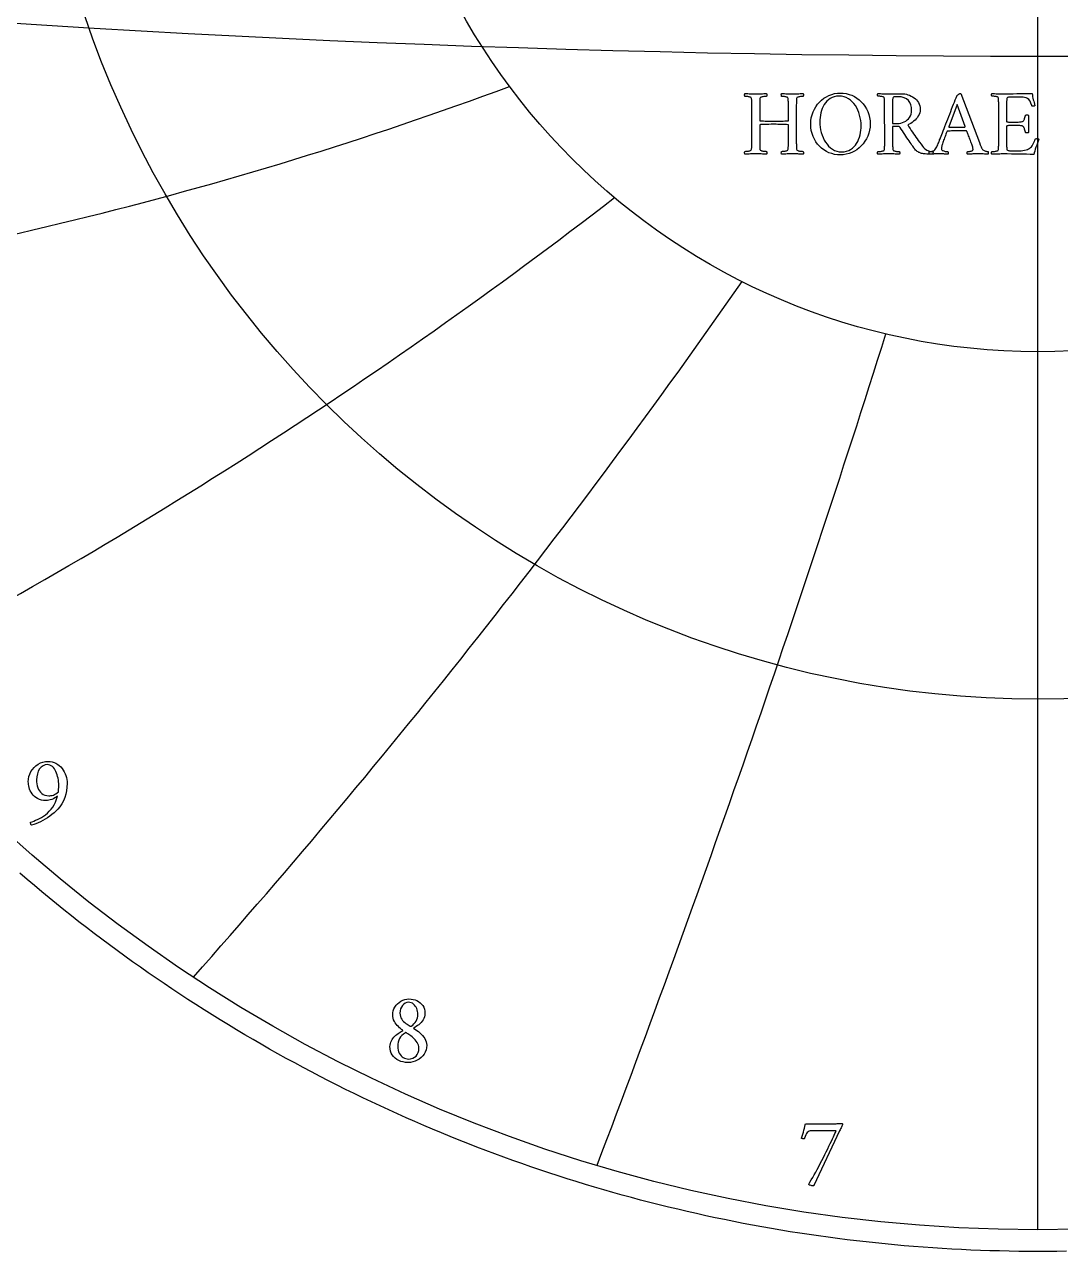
# Model space of a CAD drawing. Header units: millimetres. Extents: x -32.4 to 32.4, y -32.4 to 33.4.
# Drawn here: x -21.03 to 0.47, y -32.35 to -6.88 of the extents above; entities that cross this region are included whole.
import ezdxf

# ---------------------------------------------------------------- set-up
doc = ezdxf.new("R2010")
doc.units = ezdxf.units.MM
for name, color, linetype in [('CUT_OUTER', 1, 'Continuous'), ('ENGRAVE', 7, 'Continuous'), ('ENGRAVE_FINE', 8, 'Continuous'), ('TEXT', 5, 'Continuous')]:
    doc.layers.add(name, color=color, linetype=linetype)

msp = doc.modelspace()

# ---------------------------------------------------------------- linework, layer by layer
at = {"layer": 'CUT_OUTER'}
msp.add_lwpolyline([(0.5955, -32.3445), (0.397, -32.3476), (0.1985, -32.3494), (0, -32.35), (-0.1985, -32.3494), (-0.397, -32.3476), (-0.5955, -32.3445), (-0.7939, -32.3403), (-0.9923, -32.3348), (-1.1907, -32.3281), (-1.3891, -32.3202), (-1.5873, -32.311), (-1.7856, -32.3007), (-1.9837, -32.2891), (-2.1818, -32.2763), (-2.3798, -32.2623), (-2.5777, -32.2471), (-2.7755, -32.2307), (-2.9733, -32.2131), (-3.1709, -32.1942), (-3.3683, -32.1742), (-3.5657, -32.1529), (-3.7629, -32.1304), (-3.96, -32.1067), (-4.1569, -32.0818), (-4.3537, -32.0557), (-4.5503, -32.0284), (-4.7467, -31.9999), (-4.943, -31.9701), (-5.1391, -31.9392), (-5.3349, -31.9071), (-5.5306, -31.8737), (-5.7261, -31.8392), (-5.9213, -31.8035), (-6.1164, -31.7665), (-6.3112, -31.7284), (-6.5057, -31.6891), (-6.7001, -31.6486), (-6.8941, -31.6069), (-7.0879, -31.564), (-7.2815, -31.5199), (-7.4747, -31.4746), (-7.6677, -31.4282), (-7.8604, -31.3805), (-8.0528, -31.3317), (-8.2449, -31.2817), (-8.4367, -31.2305), (-8.6282, -31.1782), (-8.8193, -31.1246), (-9.0101, -31.0699), (-9.2006, -31.0141), (-9.3907, -30.957), (-9.5805, -30.8988), (-9.7699, -30.8395), (-9.9589, -30.7789), (-10.1476, -30.7172), (-10.3359, -30.6544), (-10.5238, -30.5904), (-10.7113, -30.5252), (-10.8984, -30.459), (-11.0851, -30.3915), (-11.2713, -30.3229), (-11.4572, -30.2532), (-11.6426, -30.1823), (-11.8276, -30.1103), (-12.0121, -30.0372), (-12.1962, -29.9629), (-12.3798, -29.8875), (-12.563, -29.811), (-12.7456, -29.7333), (-12.9278, -29.6546), (-13.1096, -29.5747), (-13.2908, -29.4937), (-13.4715, -29.4116), (-13.6517, -29.3284), (-13.8314, -29.2441), (-14.0106, -29.1586), (-14.1892, -29.0721), (-14.3674, -28.9845), (-14.5449, -28.8958), (-14.722, -28.806), (-14.8984, -28.7151), (-15.0743, -28.6232), (-15.2497, -28.5302), (-15.4245, -28.436), (-15.5986, -28.3409), (-15.7722, -28.2446), (-15.9453, -28.1473), (-16.1177, -28.0489), (-16.2895, -27.9495), (-16.4607, -27.849), (-16.6312, -27.7475), (-16.8012, -27.645), (-16.9705, -27.5413), (-17.1391, -27.4367), (-17.3072, -27.331), (-17.4745, -27.2243), (-17.6413, -27.1166), (-17.8073, -27.0078), (-17.9727, -26.898), (-18.1374, -26.7873), (-18.3014, -26.6755), (-18.4648, -26.5627), (-18.6274, -26.4489), (-18.7893, -26.3341), (-18.9506, -26.2183), (-19.1111, -26.1015), (-19.2709, -25.9838), (-19.4299, -25.865), (-19.5883, -25.7453), (-19.7459, -25.6246), (-19.9027, -25.503), (-20.0589, -25.3804), (-20.2142, -25.2568), (-20.3688, -25.1323), (-20.5226, -25.0069), (-20.6757, -24.8805), (-20.828, -24.7532), (-20.9794, -24.6249), (-21.1301, -24.4957)], dxfattribs=at)
at = {"layer": 'ENGRAVE'}
for points in [[(0, -31.9), (0, 31.9)], [(0, -31.9), (0, -13.6687)]]:
    msp.add_lwpolyline(points, dxfattribs=at)
for radius in [31.9, 20.8814, 13.6687]:
    msp.add_circle((0, 0), radius, dxfattribs=at)
for centre, radius, start, end in [((-39.3103, 68.0875), 81.3464, 277.076278, 290.392484), ((-74.0512, 74.0512), 106.7858, 297.686788, 307.673943), ((-135.9451, 78.488), 158.3587, 318.398621, 325.056725), ((-303.1262, 81.2224), 314.5133, 339.181142, 342.510193)]:
    msp.add_arc(centre, radius, start, end, dxfattribs=at)
at = {"layer": 'ENGRAVE_FINE'}
msp.add_arc((0, 322.4182), 329.9497, 264.552608, 275.447392, dxfattribs=at)
at = {"layer": 'TEXT'}
for points in [[(-5.8535, -8.3164), (-5.8255, -8.3163), (-5.7979, -8.3157), (-5.7706, -8.3148), (-5.7437, -8.3135), (-5.7167, -8.3121), (-5.6891, -8.3109), (-5.6608, -8.3097), (-5.632, -8.3087), (-5.6287, -8.3135), (-5.6264, -8.3201), (-5.6253, -8.3285), (-5.6252, -8.3388), (-5.626, -8.349), (-5.6274, -8.3575), (-5.6294, -8.3641), (-5.632, -8.3689), (-5.6391, -8.3691), (-5.6485, -8.3696), (-5.6604, -8.3705), (-5.6747, -8.3718), (-5.69, -8.3735), (-5.7049, -8.3755), (-5.7192, -8.3778), (-5.733, -8.3806), (-5.7452, -8.3838), (-5.7544, -8.3878), (-5.7607, -8.3926), (-5.7641, -8.398), (-5.7667, -8.4085), (-5.7687, -8.4204), (-5.7701, -8.4337), (-5.7709, -8.4486), (-5.7713, -8.4645), (-5.7716, -8.4811), (-5.7718, -8.4985), (-5.7719, -8.5165), (-5.7719, -8.5195), (-5.7719, -8.5224), (-5.7719, -8.5253), (-5.7719, -8.5282), (-5.7719, -8.5311), (-5.7719, -8.534), (-5.7719, -8.5369), (-5.7719, -8.5399), (-5.7719, -8.8721), (-5.7718, -8.873), (-5.7714, -8.8738), (-5.7708, -8.8744), (-5.7699, -8.875), (-5.7691, -8.8754), (-5.7685, -8.8757), (-5.7681, -8.8759), (-5.768, -8.876), (-5.7328, -8.8769), (-5.6971, -8.8779), (-5.6609, -8.8789), (-5.6242, -8.8798), (-5.587, -8.8807), (-5.549, -8.8813), (-5.5102, -8.8817), (-5.4708, -8.8818), (-5.4361, -8.8817), (-5.4001, -8.8813), (-5.3628, -8.8807), (-5.3241, -8.8798), (-5.2857, -8.8789), (-5.249, -8.8779), (-5.2143, -8.8769), (-5.1813, -8.876), (-5.1812, -8.8758), (-5.1808, -8.8755), (-5.1802, -8.8749), (-5.1793, -8.874), (-5.1785, -8.873), (-5.1779, -8.8721), (-5.1775, -8.8711), (-5.1774, -8.8701), (-5.1774, -8.5399), (-5.1775, -8.5188), (-5.1777, -8.4983), (-5.178, -8.4785), (-5.1784, -8.4592), (-5.1793, -8.4412), (-5.181, -8.425), (-5.1837, -8.4106), (-5.1871, -8.398), (-5.1897, -8.3926), (-5.1956, -8.3878), (-5.2048, -8.3838), (-5.2172, -8.3806), (-5.2314, -8.3778), (-5.2459, -8.3755), (-5.2606, -8.3735), (-5.2755, -8.3718), (-5.2894, -8.3705), (-5.301, -8.3696), (-5.3103, -8.3691), (-5.3173, -8.3689), (-5.3199, -8.3641), (-5.3219, -8.3575), (-5.3233, -8.349), (-5.3241, -8.3388), (-5.324, -8.3285), (-5.3229, -8.3201), (-5.3206, -8.3135), (-5.3173, -8.3087), (-5.2883, -8.3097), (-5.2597, -8.3109), (-5.2315, -8.3121), (-5.2036, -8.3135), (-5.176, -8.3148), (-5.1485, -8.3157), (-5.1211, -8.3163), (-5.0939, -8.3164), (-5.0659, -8.3163), (-5.0383, -8.3157), (-5.011, -8.3148), (-4.9841, -8.3135), (-4.9571, -8.3121), (-4.9295, -8.3109), (-4.9012, -8.3097), (-4.8724, -8.3087), (-4.8691, -8.3135), (-4.8668, -8.3201), (-4.8657, -8.3285), (-4.8656, -8.3388), (-4.8664, -8.349), (-4.8678, -8.3575), (-4.8698, -8.3641), (-4.8724, -8.3689), (-4.8794, -8.3691), (-4.8887, -8.3696), (-4.9003, -8.3705), (-4.9142, -8.3718), (-4.929, -8.3735), (-4.9435, -8.3755), (-4.9577, -8.3778), (-4.9715, -8.3806), (-4.9836, -8.3838), (-4.9928, -8.3878), (-4.9992, -8.3926), (-5.0026, -8.398), (-5.006, -8.4106), (-5.0086, -8.425), (-5.0104, -8.4412), (-5.0113, -8.4592), (-5.0117, -8.4785), (-5.012, -8.4983), (-5.0122, -8.5188), (-5.0123, -8.5399), (-5.0123, -9.3383), (-5.0122, -9.3593), (-5.012, -9.3796), (-5.0117, -9.3992), (-5.0113, -9.418), (-5.0104, -9.4356), (-5.0086, -9.4515), (-5.006, -9.4657), (-5.0026, -9.4782), (-4.9992, -9.4829), (-4.9928, -9.4874), (-4.9836, -9.4917), (-4.9715, -9.4957), (-4.9577, -9.4993), (-4.9435, -9.5022), (-4.929, -9.5046), (-4.9142, -9.5064), (-4.9003, -9.5076), (-4.8887, -9.5086), (-4.8794, -9.5091), (-4.8724, -9.5093), (-4.8698, -9.5141), (-4.8678, -9.5207), (-4.8664, -9.5291), (-4.8656, -9.5394), (-4.8657, -9.5497), (-4.8668, -9.5581), (-4.8691, -9.5647), (-4.8724, -9.5695), (-4.9012, -9.5676), (-4.9295, -9.5659), (-4.9571, -9.5642), (-4.9841, -9.5627), (-5.011, -9.5614), (-5.0383, -9.5605), (-5.0659, -9.56), (-5.0939, -9.5598), (-5.1211, -9.56), (-5.1485, -9.5605), (-5.176, -9.5614), (-5.2036, -9.5627), (-5.2315, -9.5642), (-5.2597, -9.5659), (-5.2883, -9.5676), (-5.3173, -9.5695), (-5.3206, -9.5647), (-5.3229, -9.5581), (-5.324, -9.5497), (-5.3241, -9.5394), (-5.3233, -9.5291), (-5.3219, -9.5207), (-5.3199, -9.5141), (-5.3173, -9.5093), (-5.3103, -9.5091), (-5.301, -9.5086), (-5.2894, -9.5076), (-5.2755, -9.5064), (-5.2606, -9.5046), (-5.2459, -9.5022), (-5.2314, -9.4993), (-5.2172, -9.4957), (-5.2048, -9.4917), (-5.1956, -9.4874), (-5.1897, -9.4829), (-5.1871, -9.4782), (-5.1837, -9.4657), (-5.181, -9.4515), (-5.1793, -9.4356), (-5.1784, -9.418), (-5.178, -9.3992), (-5.1777, -9.3796), (-5.1775, -9.3593), (-5.1774, -9.3383), (-5.1774, -8.9614), (-5.1775, -8.9597), (-5.1779, -8.9583), (-5.1785, -8.9572), (-5.1793, -8.9566), (-5.1802, -8.9562), (-5.1808, -8.9558), (-5.1812, -8.9557), (-5.1813, -8.9556), (-5.2149, -8.9546), (-5.2495, -8.9534), (-5.2853, -8.9521), (-5.3221, -8.9508), (-5.3595, -8.9495), (-5.3967, -8.9486), (-5.4338, -8.948), (-5.4708, -8.9478), (-5.5324, -8.948), (-5.5854, -8.9483), (-5.6296, -8.9489), (-5.665, -8.9498), (-5.6934, -8.9508), (-5.7165, -8.9517), (-5.7342, -8.9527), (-5.7466, -8.9537), (-5.7554, -8.9546), (-5.7622, -8.9556), (-5.767, -8.9566), (-5.7699, -8.9575), (-5.7708, -8.9585), (-5.7714, -8.9592), (-5.7718, -8.9599), (-5.7719, -8.9605), (-5.7719, -8.9609), (-5.7719, -8.9612), (-5.7719, -8.9614), (-5.7719, -8.9614), (-5.7719, -9.3383), (-5.7719, -9.3412), (-5.7719, -9.3442), (-5.7719, -9.3471), (-5.7719, -9.35), (-5.7719, -9.3529), (-5.7719, -9.3558), (-5.7719, -9.3587), (-5.7719, -9.3616), (-5.7718, -9.3797), (-5.7716, -9.3969), (-5.7713, -9.4132), (-5.7709, -9.4287), (-5.7701, -9.4431), (-5.7687, -9.4561), (-5.7667, -9.4678), (-5.7641, -9.4782), (-5.7607, -9.4829), (-5.7544, -9.4874), (-5.7452, -9.4917), (-5.733, -9.4957), (-5.7192, -9.4993), (-5.7049, -9.5022), (-5.69, -9.5046), (-5.6747, -9.5064), (-5.6604, -9.5076), (-5.6485, -9.5086), (-5.6391, -9.5091), (-5.632, -9.5093), (-5.6294, -9.5141), (-5.6274, -9.5207), (-5.626, -9.5291), (-5.6252, -9.5394), (-5.6253, -9.5497), (-5.6264, -9.5581), (-5.6287, -9.5647), (-5.632, -9.5695), (-5.6608, -9.5676), (-5.6891, -9.5659), (-5.7167, -9.5642), (-5.7437, -9.5627), (-5.7706, -9.5614), (-5.7979, -9.5605), (-5.8255, -9.56), (-5.8535, -9.5598), (-5.8808, -9.56), (-5.9084, -9.5605), (-5.9362, -9.5614), (-5.9642, -9.5627), (-5.9925, -9.5642), (-6.021, -9.5659), (-6.0498, -9.5676), (-6.0788, -9.5695), (-6.0822, -9.5647), (-6.0844, -9.5581), (-6.0856, -9.5497), (-6.0856, -9.5394), (-6.0848, -9.5291), (-6.0835, -9.5207), (-6.0815, -9.5141), (-6.0788, -9.5093), (-6.0718, -9.5091), (-6.0623, -9.5086), (-6.0504, -9.5076), (-6.0361, -9.5064), (-6.0207, -9.5046), (-6.0057, -9.5022), (-5.9911, -9.4993), (-5.9768, -9.4957), (-5.9644, -9.4917), (-5.9552, -9.4874), (-5.9493, -9.4829), (-5.9467, -9.4782), (-5.9433, -9.4657), (-5.9407, -9.4515), (-5.9389, -9.4356), (-5.938, -9.418), (-5.9376, -9.3992), (-5.9373, -9.3796), (-5.9371, -9.3593), (-5.937, -9.3383), (-5.937, -8.5399), (-5.9371, -8.5188), (-5.9373, -8.4983), (-5.9376, -8.4785), (-5.938, -8.4592), (-5.9389, -8.4412), (-5.9407, -8.425), (-5.9433, -8.4106), (-5.9467, -8.398), (-5.9493, -8.3926), (-5.9552, -8.3878), (-5.9644, -8.3838), (-5.9768, -8.3806), (-5.9911, -8.3778), (-6.0057, -8.3755), (-6.0207, -8.3735), (-6.0361, -8.3718), (-6.0504, -8.3705), (-6.0623, -8.3696), (-6.0718, -8.3691), (-6.0788, -8.3689), (-6.0815, -8.3641), (-6.0835, -8.3575), (-6.0848, -8.349), (-6.0856, -8.3388), (-6.0856, -8.3285), (-6.0844, -8.3201), (-6.0822, -8.3135), (-6.0788, -8.3087), (-6.0498, -8.3097), (-6.021, -8.3109), (-5.9925, -8.3121), (-5.9642, -8.3135), (-5.9362, -8.3148), (-5.9084, -8.3157), (-5.8808, -8.3163), (-5.8535, -8.3164)], [(-4.0992, -8.299), (-4.037, -8.3019), (-3.9765, -8.3106), (-3.918, -8.3252), (-3.8612, -8.3456), (-3.807, -8.3714), (-3.756, -8.4022), (-3.7084, -8.4379), (-3.664, -8.4787), (-3.6235, -8.5238), (-3.5875, -8.5729), (-3.556, -8.6258), (-3.529, -8.6827), (-3.5073, -8.7429), (-3.4918, -8.8063), (-3.4825, -8.8726), (-3.4795, -8.942), (-3.4825, -9.0079), (-3.4918, -9.0714), (-3.5073, -9.1327), (-3.529, -9.1917), (-3.556, -9.2477), (-3.5875, -9.3004), (-3.6235, -9.3497), (-3.664, -9.3956), (-3.7084, -9.4374), (-3.756, -9.4743), (-3.807, -9.5064), (-3.8612, -9.5336), (-3.918, -9.5552), (-3.9765, -9.5707), (-4.037, -9.58), (-4.0992, -9.5831), (-4.1606, -9.5802), (-4.2204, -9.5715), (-4.2786, -9.5569), (-4.3352, -9.5365), (-4.3894, -9.5107), (-4.4401, -9.4799), (-4.4875, -9.4441), (-4.5314, -9.4034), (-4.5715, -9.3582), (-4.607, -9.3092), (-4.638, -9.2562), (-4.6645, -9.1994), (-4.6858, -9.1393), (-4.7009, -9.0763), (-4.7101, -9.0106), (-4.7131, -8.942), (-4.7101, -8.8761), (-4.7009, -8.8123), (-4.6858, -8.7508), (-4.6645, -8.6914), (-4.638, -8.6349), (-4.607, -8.5819), (-4.5715, -8.5324), (-4.5314, -8.4864), (-4.4875, -8.4447), (-4.4401, -8.4078), (-4.3894, -8.3757), (-4.3352, -8.3485), (-4.2786, -8.3268), (-4.2204, -8.3113), (-4.1606, -8.3021), (-4.0992, -8.299)], [(-4.1264, -8.3631), (-4.1779, -8.366), (-4.2255, -8.375), (-4.2692, -8.3898), (-4.309, -8.4107), (-4.3451, -8.4363), (-4.3777, -8.4658), (-4.4068, -8.499), (-4.4324, -8.536), (-4.4546, -8.5759), (-4.4736, -8.6181), (-4.4896, -8.6624), (-4.5023, -8.7089), (-4.5121, -8.7565), (-4.5191, -8.8041), (-4.5232, -8.8517), (-4.5246, -8.8993), (-4.5228, -8.9546), (-4.5171, -9.0098), (-4.5077, -9.0648), (-4.4945, -9.1198), (-4.4777, -9.1734), (-4.4574, -9.2247), (-4.4335, -9.2735), (-4.4061, -9.3199), (-4.3754, -9.3628), (-4.3413, -9.4012), (-4.304, -9.4352), (-4.2633, -9.4646), (-4.2195, -9.4884), (-4.1723, -9.5054), (-4.1218, -9.5156), (-4.0681, -9.519), (-4.0166, -9.516), (-3.969, -9.5071), (-3.9253, -9.4922), (-3.8855, -9.4714), (-3.8493, -9.4456), (-3.8165, -9.4158), (-3.7871, -9.382), (-3.7611, -9.3442), (-3.7385, -9.3033), (-3.7191, -9.2604), (-3.703, -9.2154), (-3.6902, -9.1683), (-3.6805, -9.1203), (-3.6735, -9.0724), (-3.6693, -9.0246), (-3.6679, -8.977), (-3.6698, -8.9217), (-3.6754, -8.8667), (-3.6848, -8.812), (-3.698, -8.7574), (-3.7149, -8.7043), (-3.7354, -8.6535), (-3.7596, -8.6052), (-3.7874, -8.5593), (-3.8186, -8.5169), (-3.8529, -8.4789), (-3.8905, -8.4455), (-3.9311, -8.4165), (-3.975, -8.3931), (-4.0222, -8.3764), (-4.0727, -8.3664), (-4.1264, -8.3631)], [(-2.8267, -8.3126), (-2.7944, -8.3139), (-2.7616, -8.3179), (-2.7283, -8.3246), (-2.6946, -8.3339), (-2.6613, -8.3458), (-2.6293, -8.3602), (-2.5986, -8.3769), (-2.5693, -8.3961), (-2.542, -8.4178), (-2.5176, -8.442), (-2.4959, -8.4688), (-2.477, -8.4981), (-2.4617, -8.53), (-2.4508, -8.5644), (-2.4442, -8.6014), (-2.442, -8.6409), (-2.4444, -8.6746), (-2.4515, -8.7079), (-2.4633, -8.7407), (-2.4799, -8.773), (-2.5002, -8.8041), (-2.5231, -8.8332), (-2.5488, -8.8604), (-2.577, -8.8857), (-2.607, -8.9083), (-2.6375, -8.9274), (-2.6687, -8.9432), (-2.7004, -8.9556), (-2.6754, -8.9965), (-2.6509, -9.0357), (-2.6268, -9.0733), (-2.6033, -9.1091), (-2.5797, -9.144), (-2.5557, -9.1788), (-2.5311, -9.2134), (-2.5061, -9.248), (-2.4802, -9.2834), (-2.4527, -9.3206), (-2.4238, -9.3596), (-2.3935, -9.4005), (-2.3726, -9.426), (-2.351, -9.4481), (-2.3284, -9.4668), (-2.3051, -9.4821), (-2.2794, -9.4944), (-2.2499, -9.5039), (-2.2167, -9.5109), (-2.1798, -9.5151), (-2.1766, -9.5199), (-2.1749, -9.5263), (-2.1747, -9.5344), (-2.1759, -9.5443), (-2.1777, -9.5538), (-2.1793, -9.5613), (-2.1806, -9.5665), (-2.1817, -9.5695), (-2.2273, -9.5691), (-2.2689, -9.5678), (-2.3065, -9.5657), (-2.34, -9.5627), (-2.3695, -9.5591), (-2.3947, -9.5552), (-2.4156, -9.5509), (-2.4323, -9.5462), (-2.443, -9.5418), (-2.4556, -9.5362), (-2.4702, -9.5296), (-2.4867, -9.5219), (-2.5041, -9.512), (-2.5212, -9.4988), (-2.5381, -9.4824), (-2.5547, -9.4627), (-2.5617, -9.4531), (-2.5712, -9.4398), (-2.5831, -9.423), (-2.5974, -9.4024), (-2.6137, -9.3789), (-2.6314, -9.3529), (-2.6506, -9.3245), (-2.6713, -9.2936), (-2.693, -9.261), (-2.7155, -9.2273), (-2.7387, -9.1926), (-2.7626, -9.1567), (-2.7866, -9.1204), (-2.8102, -9.0846), (-2.8332, -9.049), (-2.8558, -9.0139), (-2.8653, -9.0037), (-2.8782, -8.9964), (-2.8944, -8.992), (-2.9141, -8.9906), (-3.0132, -8.9906), (-3.0132, -9.3442), (-3.0132, -9.3471), (-3.0132, -9.35), (-3.0132, -9.3529), (-3.0132, -9.3558), (-3.0132, -9.3587), (-3.0132, -9.3616), (-3.0132, -9.3646), (-3.0132, -9.3675), (-3.0131, -9.3855), (-3.0129, -9.4027), (-3.0126, -9.419), (-3.0122, -9.4345), (-3.0114, -9.4489), (-3.01, -9.4619), (-3.008, -9.4737), (-3.0054, -9.484), (-3.002, -9.4888), (-2.9957, -9.4933), (-2.9865, -9.4975), (-2.9743, -9.5015), (-2.9605, -9.5051), (-2.9462, -9.5081), (-2.9314, -9.5104), (-2.9161, -9.5122), (-2.9017, -9.5135), (-2.8898, -9.5144), (-2.8804, -9.5149), (-2.8733, -9.5151), (-2.8707, -9.5197), (-2.8687, -9.5258), (-2.8673, -9.5333), (-2.8665, -9.5423), (-2.8666, -9.5513), (-2.8677, -9.5588), (-2.87, -9.5649), (-2.8733, -9.5695), (-2.9022, -9.5676), (-2.9304, -9.5659), (-2.958, -9.5642), (-2.985, -9.5627), (-3.0119, -9.5614), (-3.0392, -9.5605), (-3.0668, -9.56), (-3.0948, -9.5598), (-3.1221, -9.56), (-3.1497, -9.5605), (-3.1775, -9.5614), (-3.2055, -9.5627), (-3.2338, -9.5642), (-3.2623, -9.5659), (-3.2911, -9.5676), (-3.3201, -9.5695), (-3.3235, -9.5649), (-3.3257, -9.5588), (-3.3269, -9.5513), (-3.3269, -9.5423), (-3.3262, -9.5333), (-3.3248, -9.5258), (-3.3228, -9.5197), (-3.3201, -9.5151), (-3.3131, -9.5149), (-3.3036, -9.5144), (-3.2917, -9.5135), (-3.2774, -9.5122), (-3.262, -9.5104), (-3.2471, -9.5081), (-3.2324, -9.5051), (-3.2182, -9.5015), (-3.2057, -9.4975), (-3.1965, -9.4933), (-3.1907, -9.4888), (-3.188, -9.484), (-3.1846, -9.4715), (-3.182, -9.4573), (-3.1802, -9.4414), (-3.1793, -9.4238), (-3.1789, -9.405), (-3.1786, -9.3854), (-3.1784, -9.3652), (-3.1783, -9.3442), (-3.1803, -8.534), (-3.1803, -8.513), (-3.1805, -8.4925), (-3.1808, -8.4727), (-3.1812, -8.4534), (-3.1822, -8.4354), (-3.1839, -8.4192), (-3.1865, -8.4048), (-3.19, -8.3922), (-3.1926, -8.3867), (-3.1985, -8.382), (-3.2076, -8.378), (-3.2201, -8.3747), (-3.2343, -8.372), (-3.2488, -8.3696), (-3.2634, -8.3676), (-3.2784, -8.366), (-3.2923, -8.3647), (-3.3039, -8.3638), (-3.3132, -8.3633), (-3.3201, -8.3631), (-3.3228, -8.3585), (-3.3248, -8.3524), (-3.3262, -8.3449), (-3.3269, -8.3359), (-3.3269, -8.3269), (-3.3257, -8.3194), (-3.3235, -8.3133), (-3.3201, -8.3087), (-3.2912, -8.3097), (-3.2626, -8.3109), (-3.2344, -8.3121), (-3.2065, -8.3135), (-3.1789, -8.3148), (-3.1514, -8.3157), (-3.124, -8.3163), (-3.0967, -8.3164), (-3.068, -8.3163), (-3.0382, -8.316), (-3.0073, -8.3154), (-2.9753, -8.3145), (-2.9416, -8.3137), (-2.9056, -8.313), (-2.8673, -8.3127), (-2.8267, -8.3126)], [(-2.6188, -8.6584), (-2.623, -8.599), (-2.6356, -8.5452), (-2.6565, -8.497), (-2.6858, -8.4544), (-2.725, -8.4195), (-2.7754, -8.3946), (-2.8372, -8.3797), (-2.9102, -8.3747), (-2.9201, -8.3748), (-2.9323, -8.3752), (-2.9468, -8.3758), (-2.9637, -8.3767), (-2.9797, -8.3784), (-2.9921, -8.3815), (-3.0006, -8.3861), (-3.0054, -8.3922), (-3.0089, -8.4025), (-3.0115, -8.4158), (-3.0133, -8.4321), (-3.0142, -8.4515), (-3.0146, -8.4724), (-3.0149, -8.4935), (-3.0151, -8.5147), (-3.0151, -8.536), (-3.0132, -8.9323), (-2.9122, -8.9323), (-2.8757, -8.9302), (-2.84, -8.9238), (-2.8053, -8.9132), (-2.7713, -8.8983), (-2.7393, -8.8796), (-2.7104, -8.8575), (-2.6844, -8.832), (-2.6616, -8.8031), (-2.6429, -8.7711), (-2.6295, -8.7363), (-2.6215, -8.6987), (-2.6188, -8.6584)], [(-2.0476, -9.2995), (-2.0465, -9.2965), (-2.043, -9.2876), (-2.0373, -9.2727), (-2.0292, -9.2519), (-2.0192, -9.226), (-2.0076, -9.1958), (-1.9944, -9.1614), (-1.9797, -9.1227), (-1.9636, -9.0807), (-1.9464, -9.0365), (-1.9281, -8.9899), (-1.9087, -8.941), (-1.8888, -8.8906), (-1.8687, -8.8395), (-1.8485, -8.7877), (-1.8281, -8.7351), (-1.8079, -8.6827), (-1.7881, -8.6314), (-1.7686, -8.5812), (-1.7494, -8.5321), (-1.731, -8.485), (-1.7137, -8.4408), (-1.6975, -8.3995), (-1.6824, -8.3611), (-1.6774, -8.3531), (-1.67, -8.3446), (-1.6604, -8.3356), (-1.6484, -8.3262), (-1.6361, -8.3177), (-1.6253, -8.3116), (-1.6162, -8.3079), (-1.6086, -8.3067), (-1.6068, -8.3068), (-1.6054, -8.307), (-1.6044, -8.3073), (-1.6037, -8.3077), (-1.6031, -8.3082), (-1.602, -8.3089), (-1.6006, -8.3097), (-1.5989, -8.3106), (-1.2123, -9.3247), (-1.1932, -9.3748), (-1.1788, -9.4122), (-1.1689, -9.4369), (-1.1637, -9.4491), (-1.1577, -9.4594), (-1.1494, -9.469), (-1.1388, -9.4778), (-1.1258, -9.486), (-1.1117, -9.4932), (-1.0976, -9.4993), (-1.0836, -9.5044), (-1.0695, -9.5083), (-1.0567, -9.5113), (-1.0464, -9.5134), (-1.0387, -9.5147), (-1.0335, -9.5151), (-1.0303, -9.5206), (-1.0282, -9.5275), (-1.0273, -9.5357), (-1.0277, -9.5452), (-1.0287, -9.5544), (-1.0297, -9.5615), (-1.0306, -9.5665), (-1.0316, -9.5695), (-1.059, -9.5676), (-1.085, -9.5659), (-1.1095, -9.5642), (-1.1326, -9.5627), (-1.1561, -9.5614), (-1.1817, -9.5605), (-1.2095, -9.56), (-1.2395, -9.5598), (-1.2711, -9.56), (-1.2999, -9.5605), (-1.326, -9.5614), (-1.3492, -9.5627), (-1.3725, -9.5642), (-1.3985, -9.5659), (-1.4274, -9.5676), (-1.459, -9.5695), (-1.4623, -9.5649), (-1.4646, -9.5588), (-1.4657, -9.5513), (-1.4658, -9.5423), (-1.4649, -9.5333), (-1.4631, -9.5258), (-1.4605, -9.5197), (-1.4571, -9.5151), (-1.4471, -9.5147), (-1.4347, -9.5134), (-1.4199, -9.5113), (-1.4027, -9.5083), (-1.3857, -9.5046), (-1.3716, -9.5003), (-1.3604, -9.4954), (-1.3521, -9.4899), (-1.3487, -9.4852), (-1.3463, -9.4792), (-1.3449, -9.4716), (-1.3444, -9.4627), (-1.3452, -9.4524), (-1.3475, -9.4391), (-1.3515, -9.4228), (-1.357, -9.4034), (-1.3637, -9.3819), (-1.3713, -9.359), (-1.3798, -9.3347), (-1.3891, -9.3092), (-1.3988, -9.2831), (-1.4085, -9.2575), (-1.4182, -9.2321), (-1.4279, -9.2072), (-1.4372, -9.1835), (-1.4456, -9.162), (-1.4532, -9.1427), (-1.46, -9.1256), (-1.4655, -9.1116), (-1.4694, -9.1016), (-1.4718, -9.0955), (-1.4726, -9.0935), (-1.4728, -9.0933), (-1.4736, -9.0926), (-1.4748, -9.0914), (-1.4765, -9.0897), (-1.4784, -9.088), (-1.4804, -9.0867), (-1.4823, -9.086), (-1.4843, -9.0858), (-1.4997, -9.0849), (-1.5168, -9.0843), (-1.5356, -9.0839), (-1.5561, -9.0838), (-1.5771, -9.0838), (-1.5974, -9.0838), (-1.617, -9.0838), (-1.6358, -9.0838), (-1.6406, -9.0838), (-1.6455, -9.0838), (-1.6504, -9.0838), (-1.6552, -9.0838), (-1.66, -9.0838), (-1.6644, -9.0838), (-1.6687, -9.0838), (-1.6727, -9.0838), (-1.7007, -9.0839), (-1.7266, -9.0841), (-1.7503, -9.0844), (-1.7718, -9.0848), (-1.7936, -9.0855), (-1.8184, -9.0865), (-1.8461, -9.0879), (-1.8767, -9.0897), (-1.8778, -9.0898), (-1.8791, -9.0904), (-1.8807, -9.0913), (-1.8825, -9.0926), (-1.8842, -9.0938), (-1.8854, -9.0948), (-1.8862, -9.0953), (-1.8864, -9.0955), (-1.8873, -9.0979), (-1.89, -9.1052), (-1.8946, -9.1173), (-1.901, -9.1343), (-1.9086, -9.1547), (-1.917, -9.1768), (-1.9261, -9.2008), (-1.9359, -9.2266), (-1.9458, -9.2529), (-1.9551, -9.2783), (-1.9638, -9.3029), (-1.9719, -9.3267), (-1.9798, -9.35), (-1.9862, -9.3714), (-1.991, -9.3908), (-1.9942, -9.4083), (-1.9963, -9.4239), (-1.9979, -9.4379), (-1.9988, -9.4502), (-1.9991, -9.4607), (-1.9972, -9.4709), (-1.9916, -9.4799), (-1.9821, -9.4879), (-1.969, -9.4947), (-1.9538, -9.5005), (-1.9384, -9.5052), (-1.9227, -9.5087), (-1.9068, -9.5112), (-1.8923, -9.5129), (-1.8808, -9.5141), (-1.8724, -9.5149), (-1.867, -9.5151), (-1.8652, -9.5181), (-1.8636, -9.5231), (-1.8622, -9.5302), (-1.8611, -9.5394), (-1.8605, -9.5489), (-1.8607, -9.5571), (-1.8615, -9.564), (-1.8631, -9.5695), (-1.8809, -9.5685), (-1.8973, -9.5676), (-1.9124, -9.5666), (-1.9262, -9.5656), (-1.9393, -9.5647), (-1.9525, -9.5637), (-1.9656, -9.5627), (-1.9787, -9.5617), (-1.9928, -9.5609), (-2.009, -9.5603), (-2.0273, -9.5599), (-2.0476, -9.5598), (-2.0682, -9.5599), (-2.087, -9.5603), (-2.1041, -9.5609), (-2.1195, -9.5617), (-2.1341, -9.5627), (-2.1487, -9.5637), (-2.1632, -9.5647), (-2.1778, -9.5656), (-2.1934, -9.5666), (-2.2108, -9.5676), (-2.2303, -9.5685), (-2.2516, -9.5695), (-2.2533, -9.5665), (-2.2546, -9.5615), (-2.2553, -9.5544), (-2.2555, -9.5452), (-2.2553, -9.5357), (-2.2546, -9.5275), (-2.2533, -9.5206), (-2.2516, -9.5151), (-2.2414, -9.5146), (-2.2281, -9.5129), (-2.2118, -9.5102), (-2.1924, -9.5064), (-2.1733, -9.5013), (-2.1577, -9.495), (-2.1456, -9.4873), (-2.137, -9.4782), (-2.123, -9.4592), (-2.1101, -9.4391), (-2.0982, -9.4179), (-2.0875, -9.3956), (-2.0773, -9.3725), (-2.0673, -9.3488), (-2.0574, -9.3244), (-2.0476, -9.2995)], [(-0.7285, -8.3164), (-0.6598, -8.3161), (-0.5877, -8.315), (-0.5122, -8.3132), (-0.4332, -8.3106), (-0.3531, -8.3081), (-0.2739, -8.3062), (-0.1957, -8.3052), (-0.1185, -8.3048), (-0.1133, -8.34), (-0.1073, -8.3738), (-0.1007, -8.4061), (-0.0933, -8.4369), (-0.0856, -8.4673), (-0.0782, -8.4981), (-0.071, -8.5294), (-0.0641, -8.5612), (-0.0698, -8.5655), (-0.0772, -8.5685), (-0.0863, -8.5703), (-0.0971, -8.5709), (-0.1083, -8.5701), (-0.1166, -8.5675), (-0.1219, -8.5633), (-0.1243, -8.5573), (-0.1415, -8.5053), (-0.1617, -8.4636), (-0.1852, -8.4324), (-0.2118, -8.4116), (-0.2411, -8.398), (-0.273, -8.3883), (-0.3072, -8.3825), (-0.3439, -8.3806), (-0.5071, -8.3806), (-0.5141, -8.3806), (-0.5236, -8.3808), (-0.5355, -8.3811), (-0.5498, -8.3815), (-0.5651, -8.3822), (-0.5799, -8.3832), (-0.5942, -8.3846), (-0.6081, -8.3864), (-0.6202, -8.3887), (-0.6294, -8.3917), (-0.6358, -8.3955), (-0.6392, -8.4), (-0.6418, -8.4104), (-0.6438, -8.4223), (-0.6452, -8.4357), (-0.646, -8.4505), (-0.6464, -8.4662), (-0.6467, -8.4821), (-0.6469, -8.4982), (-0.6469, -8.5146), (-0.6469, -8.521), (-0.6469, -8.5267), (-0.6469, -8.5317), (-0.6469, -8.536), (-0.6469, -8.8896), (-0.6454, -8.8931), (-0.6406, -8.8959), (-0.6327, -8.8979), (-0.6217, -8.8993), (-0.6087, -8.9001), (-0.595, -8.9007), (-0.5805, -8.9011), (-0.5653, -8.9012), (-0.4663, -8.9012), (-0.4341, -8.901), (-0.4058, -8.9002), (-0.3812, -8.899), (-0.3604, -8.8973), (-0.3427, -8.8948), (-0.3276, -8.891), (-0.315, -8.886), (-0.305, -8.8798), (-0.2968, -8.8722), (-0.2895, -8.8628), (-0.2832, -8.8518), (-0.2778, -8.839), (-0.2728, -8.8242), (-0.2676, -8.807), (-0.2621, -8.7873), (-0.2564, -8.7652), (-0.254, -8.7593), (-0.2487, -8.755), (-0.2404, -8.7525), (-0.2292, -8.7516), (-0.2184, -8.7522), (-0.2093, -8.754), (-0.2019, -8.7571), (-0.1962, -8.7613), (-0.1962, -9.1188), (-0.2011, -9.1222), (-0.2079, -9.1246), (-0.2166, -9.1261), (-0.2273, -9.1266), (-0.2379, -9.1257), (-0.2462, -9.1232), (-0.2524, -9.1189), (-0.2564, -9.113), (-0.2629, -9.0877), (-0.2688, -9.0661), (-0.2741, -9.0483), (-0.2788, -9.0343), (-0.283, -9.0231), (-0.287, -9.0139), (-0.2908, -9.0066), (-0.2943, -9.0013), (-0.2979, -8.9971), (-0.3019, -8.9932), (-0.3062, -8.9898), (-0.3108, -8.9867), (-0.3173, -8.9831), (-0.3269, -8.9801), (-0.3396, -8.9778), (-0.3555, -8.976), (-0.3734, -8.9747), (-0.3922, -8.9736), (-0.4118, -8.9727), (-0.4323, -8.9721), (-0.4528, -8.9717), (-0.4728, -8.9714), (-0.4922, -8.9712), (-0.5109, -8.9711), (-0.524, -8.9712), (-0.5379, -8.9714), (-0.5526, -8.9717), (-0.5683, -8.9721), (-0.5837, -8.9727), (-0.5981, -8.9736), (-0.6114, -8.9747), (-0.6236, -8.976), (-0.6338, -8.9779), (-0.6411, -8.9806), (-0.6455, -8.9842), (-0.6469, -8.9886), (-0.6469, -9.35), (-0.6469, -9.3522), (-0.6469, -9.3548), (-0.6469, -9.358), (-0.6469, -9.3616), (-0.6469, -9.3762), (-0.6467, -9.3927), (-0.6464, -9.4112), (-0.646, -9.4316), (-0.6451, -9.4506), (-0.6433, -9.4651), (-0.6407, -9.4749), (-0.6372, -9.4801), (-0.627, -9.4863), (-0.6156, -9.4911), (-0.6032, -9.4945), (-0.5896, -9.4967), (-0.5735, -9.4979), (-0.5534, -9.4988), (-0.5293, -9.4994), (-0.5012, -9.4996), (-0.4099, -9.4996), (-0.376, -9.4987), (-0.3424, -9.4962), (-0.309, -9.4919), (-0.2759, -9.486), (-0.2445, -9.4784), (-0.2166, -9.4695), (-0.1921, -9.459), (-0.171, -9.4471), (-0.1498, -9.432), (-0.1311, -9.4139), (-0.1149, -9.3927), (-0.101, -9.3684), (-0.0885, -9.3422), (-0.0763, -9.3148), (-0.0642, -9.2863), (-0.0525, -9.2567), (-0.0493, -9.2516), (-0.0437, -9.248), (-0.0357, -9.2458), (-0.0253, -9.2451), (-0.0092, -9.2458), (0.0039, -9.248), (0.0141, -9.2516), (0.0214, -9.2567), (0.0075, -9.2962), (-0.007, -9.3369), (-0.0222, -9.3788), (-0.0379, -9.4219), (-0.0525, -9.464), (-0.0644, -9.503), (-0.0734, -9.5388), (-0.0797, -9.5715), (-0.1563, -9.5712), (-0.2326, -9.5705), (-0.3088, -9.5693), (-0.3847, -9.5676), (-0.4629, -9.5659), (-0.5459, -9.5647), (-0.6338, -9.5639), (-0.7266, -9.5637), (-0.7588, -9.5639), (-0.7892, -9.5644), (-0.818, -9.5653), (-0.8451, -9.5666), (-0.8716, -9.5679), (-0.8985, -9.5688), (-0.926, -9.5693), (-0.9539, -9.5695), (-0.9572, -9.5649), (-0.9595, -9.5588), (-0.9606, -9.5513), (-0.9607, -9.5423), (-0.9599, -9.5333), (-0.9585, -9.5258), (-0.9565, -9.5197), (-0.9539, -9.5151), (-0.9468, -9.5149), (-0.9374, -9.5144), (-0.9255, -9.5135), (-0.9111, -9.5122), (-0.8958, -9.5104), (-0.8808, -9.5081), (-0.8662, -9.5051), (-0.8519, -9.5015), (-0.8394, -9.4975), (-0.8303, -9.4933), (-0.8244, -9.4888), (-0.8218, -9.484), (-0.8183, -9.4715), (-0.8157, -9.4573), (-0.8139, -9.4414), (-0.813, -9.4238), (-0.8126, -9.405), (-0.8123, -9.3854), (-0.8121, -9.3652), (-0.8121, -9.3442), (-0.8121, -8.534), (-0.8121, -8.513), (-0.8123, -8.4925), (-0.8126, -8.4727), (-0.813, -8.4534), (-0.8139, -8.4354), (-0.8157, -8.4192), (-0.8183, -8.4048), (-0.8218, -8.3922), (-0.8244, -8.3867), (-0.8303, -8.382), (-0.8394, -8.378), (-0.8519, -8.3747), (-0.8662, -8.372), (-0.8808, -8.3696), (-0.8958, -8.3676), (-0.9111, -8.366), (-0.9255, -8.3647), (-0.9374, -8.3638), (-0.9468, -8.3633), (-0.9539, -8.3631), (-0.9565, -8.3585), (-0.9585, -8.3524), (-0.9599, -8.3449), (-0.9607, -8.3359), (-0.9606, -8.3269), (-0.9595, -8.3194), (-0.9572, -8.3133), (-0.9539, -8.3087), (-0.9249, -8.3097), (-0.8961, -8.3109), (-0.8676, -8.3121), (-0.8393, -8.3135), (-0.8112, -8.3148), (-0.7834, -8.3157), (-0.7558, -8.3163), (-0.7285, -8.3164)], [(-1.6766, -8.536), (-1.8495, -8.9983), (-1.8494, -8.9986), (-1.8492, -8.9993), (-1.8489, -9.0005), (-1.8485, -9.0022), (-1.848, -9.0039), (-1.8473, -9.0051), (-1.8465, -9.0059), (-1.8456, -9.0061), (-1.8262, -9.007), (-1.8051, -9.0078), (-1.782, -9.0085), (-1.7572, -9.009), (-1.7327, -9.0095), (-1.7108, -9.0098), (-1.6915, -9.0099), (-1.6746, -9.01), (-1.6528, -9.0099), (-1.6321, -9.0095), (-1.6125, -9.0089), (-1.594, -9.0081), (-1.5756, -9.0071), (-1.5564, -9.0061), (-1.5363, -9.0051), (-1.5153, -9.0042), (-1.5136, -9.0039), (-1.5122, -9.003), (-1.5111, -9.0014), (-1.5105, -8.9993), (-1.5101, -8.9972), (-1.5098, -8.9957), (-1.5096, -8.9948), (-1.5095, -8.9945)], [(-20.9089, -23.4388), (-20.8756, -23.4274), (-20.8402, -23.4139), (-20.8026, -23.3984), (-20.7628, -23.3808), (-20.7218, -23.3605), (-20.6807, -23.3372), (-20.6394, -23.3108), (-20.598, -23.2813), (-20.5575, -23.2482), (-20.519, -23.2111), (-20.4824, -23.17), (-20.4478, -23.1248), (-20.4162, -23.0752), (-20.389, -23.0204), (-20.366, -22.9607), (-20.3473, -22.8958), (-20.3742, -22.9164), (-20.403, -22.9344), (-20.4337, -22.95), (-20.4664, -22.9632), (-20.4991, -22.9736), (-20.5299, -22.9811), (-20.5587, -22.9855), (-20.5856, -22.987), (-20.6363, -22.9846), (-20.6827, -22.9772), (-20.7249, -22.9649), (-20.7628, -22.9477), (-20.7967, -22.9266), (-20.827, -22.9028), (-20.8537, -22.8764), (-20.8767, -22.8471), (-20.8964, -22.8162), (-20.913, -22.7845), (-20.9265, -22.752), (-20.9368, -22.7187), (-20.9445, -22.6858), (-20.95, -22.6547), (-20.9534, -22.6252), (-20.9545, -22.5974), (-20.951, -22.5416), (-20.9407, -22.4881), (-20.9236, -22.437), (-20.8995, -22.3881), (-20.8697, -22.3427), (-20.835, -22.3019), (-20.7956, -22.2656), (-20.7514, -22.2338), (-20.7034, -22.2079), (-20.6529, -22.1895), (-20.5998, -22.1784), (-20.5441, -22.1747), (-20.4997, -22.1772), (-20.4574, -22.1848), (-20.4173, -22.1974), (-20.3794, -22.2151), (-20.344, -22.2369), (-20.3113, -22.262), (-20.2813, -22.2903), (-20.254, -22.3218), (-20.2297, -22.356), (-20.2084, -22.392), (-20.1903, -22.43), (-20.1753, -22.47), (-20.1635, -22.5109), (-20.1551, -22.5516), (-20.15, -22.5922), (-20.1483, -22.6327), (-20.1514, -22.7093), (-20.1605, -22.7839), (-20.1757, -22.8565), (-20.197, -22.9269), (-20.2244, -22.9941), (-20.2579, -23.057), (-20.2975, -23.1154), (-20.3431, -23.1694), (-20.3799, -23.208), (-20.4198, -23.245), (-20.4628, -23.2805), (-20.5089, -23.3144), (-20.5568, -23.3464), (-20.605, -23.3758), (-20.6537, -23.4028), (-20.7027, -23.4274), (-20.751, -23.4492), (-20.7977, -23.468), (-20.8427, -23.4839), (-20.8861, -23.4968), (-20.8927, -23.4952), (-20.898, -23.4906), (-20.902, -23.4828), (-20.9047, -23.4719), (-20.9065, -23.4605), (-20.9078, -23.4512), (-20.9086, -23.444), (-20.9089, -23.4388)], [(-20.3307, -22.8067), (-20.3288, -22.79), (-20.3271, -22.7731), (-20.3257, -22.7558), (-20.3245, -22.7384), (-20.3236, -22.7207), (-20.3229, -22.7031), (-20.3225, -22.6855), (-20.3224, -22.6679), (-20.3233, -22.6333), (-20.326, -22.598), (-20.3306, -22.5618), (-20.3369, -22.5249), (-20.3451, -22.4883), (-20.3551, -22.4529), (-20.3668, -22.4188), (-20.3804, -22.3861), (-20.396, -22.3554), (-20.4136, -22.3278), (-20.4333, -22.3031), (-20.455, -22.2814), (-20.4787, -22.2637), (-20.5043, -22.2511), (-20.5316, -22.2435), (-20.5607, -22.241), (-20.6064, -22.2467), (-20.648, -22.2638), (-20.6856, -22.2923), (-20.7193, -22.3322), (-20.7469, -22.3806), (-20.7667, -22.4348), (-20.7785, -22.4946), (-20.7825, -22.5601), (-20.7809, -22.602), (-20.7762, -22.6428), (-20.7685, -22.6823), (-20.7576, -22.7207), (-20.7432, -22.7567), (-20.7249, -22.7889), (-20.7028, -22.8173), (-20.6768, -22.842), (-20.6466, -22.8619), (-20.612, -22.8762), (-20.573, -22.8847), (-20.5296, -22.8876), (-20.5073, -22.8867), (-20.4838, -22.8842), (-20.4591, -22.88), (-20.4333, -22.8741), (-20.4071, -22.8648), (-20.3812, -22.8505), (-20.3558, -22.8312), (-20.3307, -22.8067)], [(-13.0549, -27.1066), (-13.0102, -27.1088), (-12.9676, -27.1154), (-12.9268, -27.1264), (-12.888, -27.1418), (-12.8521, -27.1614), (-12.8199, -27.1848), (-12.7915, -27.2122), (-12.7668, -27.2434), (-12.7469, -27.2783), (-12.7326, -27.3169), (-12.7241, -27.3592), (-12.7212, -27.405), (-12.7236, -27.4431), (-12.7305, -27.4786), (-12.7422, -27.5115), (-12.7585, -27.5418), (-12.7781, -27.5698), (-12.7997, -27.5957), (-12.8232, -27.6195), (-12.8487, -27.6413), (-12.8748, -27.6612), (-12.9002, -27.6796), (-12.925, -27.6964), (-12.9492, -27.7117), (-12.9546, -27.714), (-12.9564, -27.7169), (-12.9546, -27.7203), (-12.9492, -27.7241), (-12.9182, -27.742), (-12.8873, -27.7625), (-12.8565, -27.7855), (-12.8259, -27.8112), (-12.7966, -27.8389), (-12.7699, -27.8682), (-12.7458, -27.899), (-12.7243, -27.9314), (-12.7067, -27.9649), (-12.694, -27.9992), (-12.6864, -28.0343), (-12.6839, -28.0702), (-12.6873, -28.1197), (-12.6974, -28.1666), (-12.7142, -28.2109), (-12.7378, -28.2526), (-12.7669, -28.2908), (-12.8002, -28.3248), (-12.8379, -28.3546), (-12.8797, -28.38), (-12.9246, -28.4004), (-12.9712, -28.415), (-13.0194, -28.4237), (-13.0694, -28.4266), (-13.1228, -28.424), (-13.1732, -28.4163), (-13.2207, -28.4033), (-13.2652, -28.3852), (-13.3058, -28.3624), (-13.3416, -28.3355), (-13.3726, -28.3044), (-13.3988, -28.2691), (-13.4197, -28.2304), (-13.4346, -28.1888), (-13.4435, -28.1444), (-13.4465, -28.0971), (-13.4447, -28.0648), (-13.4393, -28.0339), (-13.4302, -28.0047), (-13.4175, -27.977), (-13.4021, -27.9508), (-13.3849, -27.9262), (-13.3658, -27.9031), (-13.345, -27.8816), (-13.3231, -27.8617), (-13.3012, -27.8433), (-13.2791, -27.8265), (-13.2569, -27.8112), (-13.2356, -27.7973), (-13.2162, -27.7848), (-13.1988, -27.7735), (-13.1833, -27.7635), (-13.1802, -27.7605), (-13.1792, -27.7578), (-13.1802, -27.7554), (-13.1833, -27.7532), (-13.2045, -27.7394), (-13.2266, -27.7228), (-13.2496, -27.7036), (-13.2735, -27.6817), (-13.2969, -27.6574), (-13.3185, -27.6311), (-13.3384, -27.603), (-13.3564, -27.5729), (-13.3713, -27.541), (-13.382, -27.5076), (-13.3884, -27.4726), (-13.3906, -27.4361), (-13.3876, -27.3934), (-13.3789, -27.3522), (-13.3643, -27.3125), (-13.3439, -27.2745), (-13.3187, -27.2389), (-13.2898, -27.2069), (-13.2571, -27.1783), (-13.2206, -27.1532), (-13.1815, -27.1328), (-13.1409, -27.1183), (-13.0986, -27.1095), (-13.0549, -27.1066)], [(-13.0652, -27.1771), (-13.1001, -27.1812), (-13.1323, -27.1936), (-13.1618, -27.2144), (-13.1885, -27.2434), (-13.2107, -27.2781), (-13.2266, -27.3159), (-13.2361, -27.3568), (-13.2393, -27.4009), (-13.237, -27.4377), (-13.2302, -27.4716), (-13.2189, -27.5025), (-13.203, -27.5304), (-13.184, -27.5556), (-13.1634, -27.5783), (-13.141, -27.5986), (-13.117, -27.6164), (-13.0929, -27.6323), (-13.0704, -27.6469), (-13.0494, -27.6603), (-13.03, -27.6723), (-13.0277, -27.6732), (-13.0248, -27.6739), (-13.0214, -27.6743), (-13.0176, -27.6744), (-13.0166, -27.6744), (-13.016, -27.6744), (-13.0156, -27.6744), (-13.0155, -27.6744), (-13.0125, -27.6743), (-13.0098, -27.6739), (-13.0073, -27.6732), (-13.0051, -27.6723), (-12.9756, -27.6503), (-12.9492, -27.6257), (-12.9259, -27.5985), (-12.9057, -27.5687), (-12.8893, -27.5363), (-12.8777, -27.5014), (-12.8707, -27.4638), (-12.8684, -27.4237), (-12.8698, -27.3939), (-12.8743, -27.3646), (-12.8818, -27.3359), (-12.8922, -27.3076), (-12.9053, -27.2808), (-12.9209, -27.2563), (-12.939, -27.2342), (-12.9595, -27.2144), (-12.9825, -27.198), (-13.0077, -27.1864), (-13.0353, -27.1794), (-13.0652, -27.1771)], [(-13.0652, -28.3541), (-13.018, -28.3502), (-12.9758, -28.3386), (-12.9387, -28.3191), (-12.9067, -28.2919), (-12.8808, -28.2584), (-12.8624, -28.2199), (-12.8513, -28.1765), (-12.8476, -28.1282), (-12.8498, -28.0976), (-12.8564, -28.0679), (-12.8674, -28.0391), (-12.8829, -28.0111), (-12.9012, -27.9845), (-12.9212, -27.9593), (-12.9427, -27.9358), (-12.9657, -27.9138), (-12.9892, -27.8935), (-13.0119, -27.8752), (-13.0337, -27.8588), (-13.0549, -27.8443), (-13.0736, -27.8322), (-13.0885, -27.8226), (-13.0995, -27.8156), (-13.1067, -27.8112), (-13.1105, -27.8094), (-13.1139, -27.8081), (-13.1168, -27.8073), (-13.1191, -27.807), (-13.1219, -27.8072), (-13.1243, -27.8075), (-13.1261, -27.8082), (-13.1274, -27.8091), (-13.166, -27.8359), (-13.1991, -27.8645), (-13.2267, -27.895), (-13.2486, -27.9272), (-13.2654, -27.9623), (-13.2774, -28.0013), (-13.2846, -28.0442), (-13.2869, -28.0909), (-13.2849, -28.1309), (-13.2787, -28.1679), (-13.2683, -28.2019), (-13.2538, -28.2329), (-13.2361, -28.2607), (-13.2162, -28.2849), (-13.1941, -28.3057), (-13.1699, -28.323), (-13.1443, -28.3366), (-13.1183, -28.3463), (-13.092, -28.3522), (-13.0652, -28.3541)], [(-4.207, -29.6971), (-4.1869, -29.6969), (-4.1661, -29.6963), (-4.1444, -29.6953), (-4.122, -29.694), (-4.1016, -29.6926), (-4.0858, -29.6916), (-4.0746, -29.691), (-4.0681, -29.6909), (-4.0627, -29.692), (-4.0588, -29.6955), (-4.0565, -29.7013), (-4.0557, -29.7095), (-4.0569, -29.7208), (-4.0604, -29.7341), (-4.0662, -29.7493), (-4.0744, -29.7665), (-4.0838, -29.7849), (-4.0935, -29.804), (-4.1035, -29.8238), (-4.1137, -29.8442), (-4.6463, -30.9819), (-4.6499, -30.9846), (-4.6546, -30.9865), (-4.6603, -30.9877), (-4.667, -30.9881), (-4.6791, -30.9874), (-4.6924, -30.9852), (-4.707, -30.9817), (-4.723, -30.9767), (-4.7375, -30.9708), (-4.7478, -30.9645), (-4.7541, -30.9578), (-4.7561, -30.9508), (-4.7296, -30.9093), (-4.7017, -30.8637), (-4.6726, -30.814), (-4.6422, -30.7601), (-4.6109, -30.7034), (-4.5792, -30.6451), (-4.5472, -30.5853), (-4.5147, -30.5239), (-4.4825, -30.462), (-4.451, -30.4006), (-4.4203, -30.3397), (-4.3904, -30.2794), (-4.3616, -30.2206), (-4.3344, -30.1646), (-4.3088, -30.1113), (-4.2847, -30.0607), (-4.2626, -30.014), (-4.2427, -29.9722), (-4.2252, -29.9352), (-4.2101, -29.9033), (-4.1979, -29.8774), (-4.1891, -29.859), (-4.1839, -29.8479), (-4.1821, -29.8442), (-4.696, -29.8442), (-4.7243, -29.8465), (-4.7489, -29.8535), (-4.7699, -29.8652), (-4.7872, -29.8815), (-4.8022, -29.9029), (-4.8162, -29.9297), (-4.8292, -29.9619), (-4.8411, -29.9996), (-4.8434, -30.0051), (-4.8484, -30.0089), (-4.8559, -30.0113), (-4.866, -30.0121), (-4.8695, -30.0118), (-4.874, -30.011), (-4.8794, -30.0097), (-4.8857, -30.0079), (-4.8919, -30.0058), (-4.8973, -30.0038), (-4.9018, -30.0017), (-4.9053, -29.9996), (-4.8921, -29.958), (-4.8792, -29.916), (-4.8667, -29.8735), (-4.8546, -29.8307), (-4.8435, -29.7901), (-4.8341, -29.7543), (-4.8264, -29.7233), (-4.8204, -29.6971)]]:
    msp.add_lwpolyline(points, close=True, dxfattribs=at)

doc.saveas('drawing.dxf')
